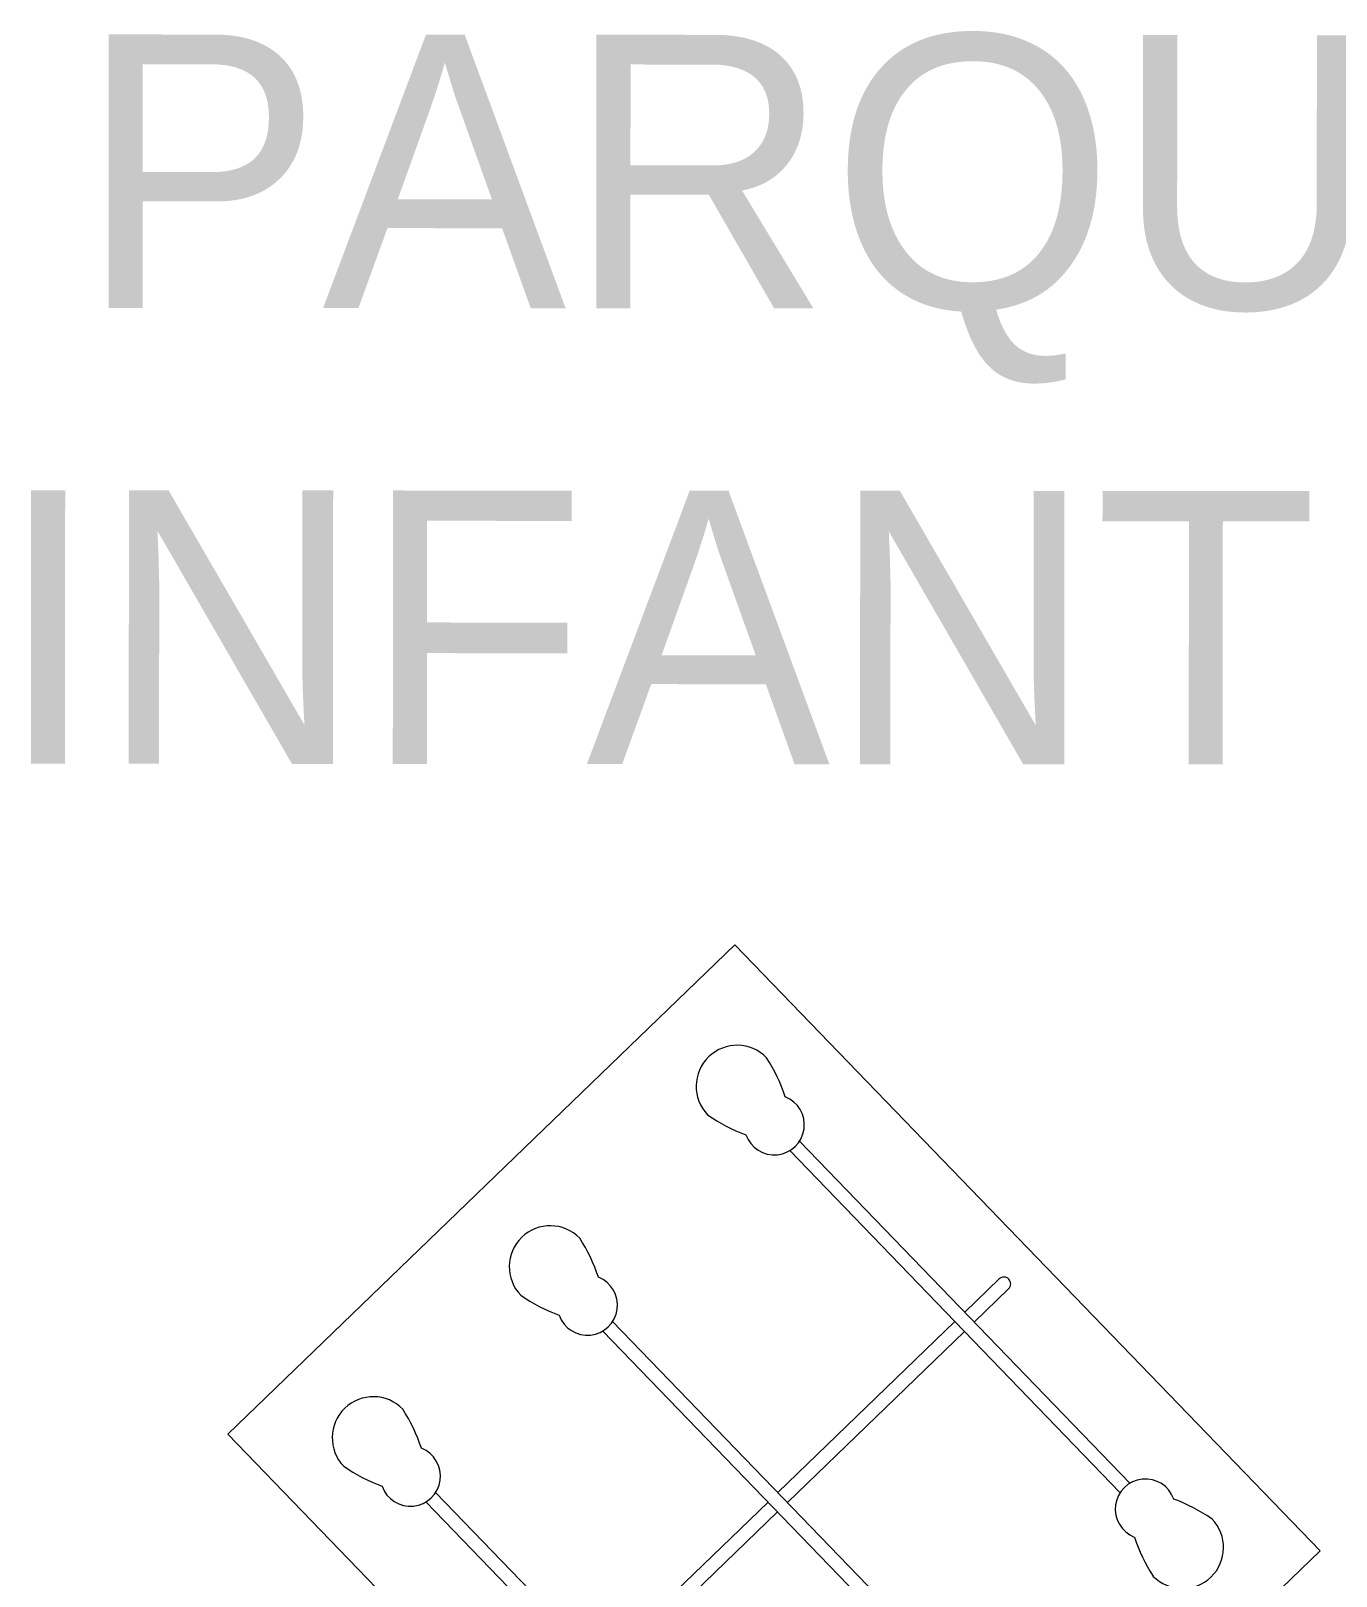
# Model space of a CAD drawing. Header units: metres. Extents: x 859577 to 860336, y 1645916 to 1646650.
# Drawn here: x 859950.63 to 859955.4, y 1646437.7 to 1646443.35 of the extents above; entities that cross this region are included whole.
import ezdxf

# ---------------------------------------------------------------- set-up
doc = ezdxf.new("R2010")
doc.units = ezdxf.units.M
for name, color, linetype, lineweight in [('A-ACCESORIOS', 30, 'Continuous', 20), ('Letras', 4, 'Continuous', 20), ('PISO', 31, 'Continuous', 15)]:
    doc.layers.add(name, color=color, linetype=linetype, lineweight=lineweight)
doc.styles.add('MIGUEL', font='arial.ttf')

# ---------------------------------------------------------------- blocks, each defined once
blk = doc.blocks.new('A$C7D6054D0')
for points in [[(0, 0.95), (0, 1.125, 0.414214), (-0.025, 1.15), (-0.025, 1.15, 0.414214), (-0.05, 1.125), (-0.05, 0.95)], [(-0.05, -0.95), (-0.05, -1.075, 0.414214), (-0.025, -1.1), (-0.025, -1.1, 0.414214), (0, -1.075), (0, -0.95)]]:
    blk.add_lwpolyline(points, format="xyb")
for points in [[(0.8198, 0.95), (-0.9199, 0.95)], [(-0.9199, 0.9), (0.8198, 0.9)], [(-0.05, 0.9), (-0.05, 0)], [(0, 0), (0, 0.9)], [(0.8198, 0), (-0.9199, 0)], [(-0.9199, -0.05), (0.8198, -0.05)], [(-0.05, -0.05), (-0.05, -0.9)], [(0, -0.9), (0, -0.05)], [(0.8198, -0.9), (-0.9199, -0.9)], [(-0.9199, -0.95), (0.8198, -0.95)]]:
    blk.add_lwpolyline(points)
for points in [[(1.2723, 0.925), (1.2723, 0.925)], [(1.2723, -0.025), (1.2723, -0.025)], [(1.2723, -0.925), (1.2723, -0.925)]]:
    blk.add_lwpolyline(points, close=True)
for centre, radius, start, end in [((-1.2223, 0.925), 0.15, 90, 270), ((-1.3381, 0.4777), 0.6084, 64.0989, 79.0312), ((1.2381, 0.4777), 0.6084, 100.9688, 115.9011), ((1.1223, 0.925), 0.15, 270, 90), ((-1.0268, 0.925), 0.1099, 245.5368, 114.4632), ((0.9268, 0.925), 0.1099, 65.5368, 294.4632), ((-1.3381, 1.3723), 0.6084, 280.9688, 295.9011), ((1.2381, 1.3723), 0.6084, 244.0989, 259.0312), ((-1.2223, -0.025), 0.15, 90, 270), ((-1.3381, -0.4723), 0.6084, 64.0989, 79.0312), ((1.2381, -0.4723), 0.6084, 100.9688, 115.9011), ((1.1223, -0.025), 0.15, 270, 90), ((-1.0268, -0.025), 0.1099, 245.5368, 114.4632), ((0.9268, -0.025), 0.1099, 65.5368, 294.4632), ((-1.3381, 0.4223), 0.6084, 280.9688, 295.9011), ((1.2381, 0.4223), 0.6084, 244.0989, 259.0312), ((-1.2223, -0.925), 0.15, 90, 270), ((-1.3381, -1.3723), 0.6084, 64.0989, 79.0312), ((1.2381, -1.3723), 0.6084, 100.9688, 115.9011), ((1.1223, -0.925), 0.15, 270, 90), ((-1.0268, -0.925), 0.1099, 245.5368, 114.4632), ((0.9268, -0.925), 0.1099, 65.5368, 294.4632), ((-1.3381, -0.4777), 0.6084, 280.9688, 295.9011), ((1.2381, -0.4777), 0.6084, 244.0989, 259.0312)]:
    blk.add_arc(centre, radius, start, end)
blk = doc.blocks.new('A$C767F590D')
at = {"rotation": 90}
blk.add_blockref('A$C7D6054D0', (1.15, 1.3723), dxfattribs=at)

msp = doc.modelspace()

# ---------------------------------------------------------------- linework, layer by layer
at = {"layer": 'PISO', "elevation": 970.53041}
msp.add_lwpolyline([(859953.20612, 1646440.00868), (859955.34684, 1646437.79187), (859953.49308, 1646436.00174), (859951.35236, 1646438.21855)], close=True, dxfattribs=at)

# ---------------------------------------------------------------- block references
at = {"layer": 'A-ACCESORIOS', "rotation": 223.9995866702005}
msp.add_blockref('A$C767F590D', (859953.27216, 1646439.75534, 970.53041), dxfattribs=at)

# ---------------------------------------------------------------- texts
at = {"layer": 'Letras', "insert": (859956.45378, 1646443.33418), "char_height": 1, "width": 5.4307, "attachment_point": 3, "rotation": 359.96355, "style": 'MIGUEL'}
msp.add_mtext('{\\fGill Sans MT|b0|i0|c0|p34;\\C240;\\c2367469;PARQUE INFANTIL}', dxfattribs=at)

doc.saveas('drawing.dxf')
